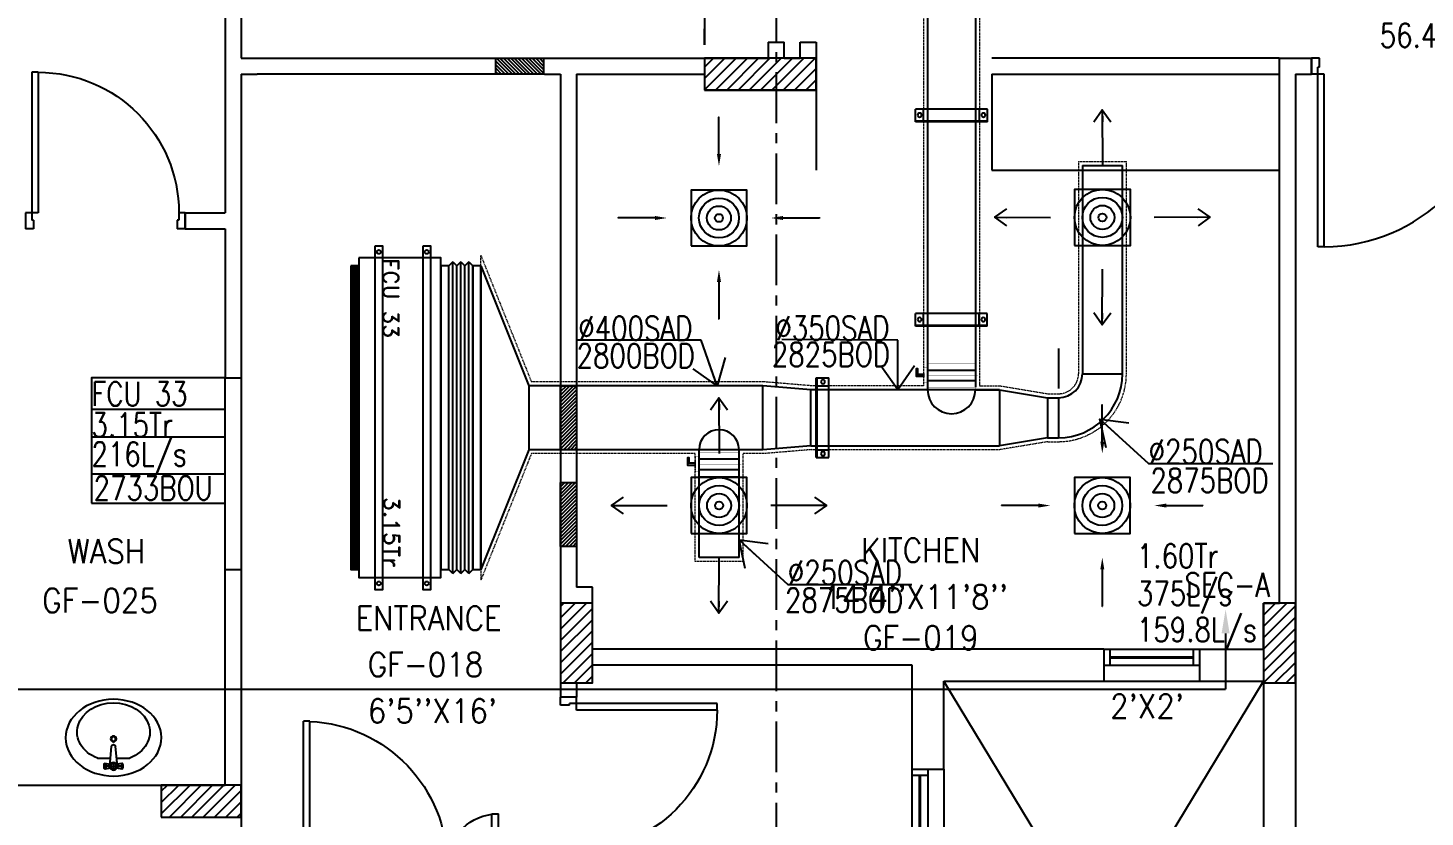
# Model space of a CAD drawing. Header units: millimetres. Extents: x -1288794 to 2153086, y -2701644 to -1428868.
# Drawn here: x 1111436 to 1120182, y -1487869 to -1482929 of the extents above; entities that cross this region are included whole.
import ezdxf

# ---------------------------------------------------------------- set-up
doc = ezdxf.new("R2010")
doc.units = ezdxf.units.MM
doc.header["$LTSCALE"] = 100
for name, pattern in [('CENTER', [50.8, 31.75, -6.35, 6.35, -6.35]), ('DASHED2', [9.525, 6.35, -3.175]), ('HIDDEN', [9.525, 6.35, -3.175])]:
    doc.linetypes.add(name, pattern=pattern)
for name, color, linetype in [('A-ANNO-TEXT', 8, 'Continuous'), ('A-DOOR', 4, 'Continuous'), ('A-FLOR-OVHD', 4, 'DASHED2'), ('A-FLOR-PFIX', 8, 'Continuous'), ('A-FLOR-SPCL', 8, 'Continuous'), ('A-GLAZ', 5, 'Continuous'), ('A-GRID', 253, 'CENTER'), ('A-WALL-FULL', 8, 'Continuous'), ('AC- VD', 5, 'Continuous'), ('AC-FAD TEXT', 6, 'Continuous'), ('AC-FD', 1, 'Continuous'), ('AC-HLTEXT', 100, 'Continuous'), ('AC-SAD', 3, 'Continuous'), ('AC-SAD TEXT', 3, 'Continuous'), ('AC-WALL OPENING', 1, 'Continuous'), ('FCU-AC', 160, 'Continuous'), ('L1-E014-C22-VAC (08-08-2010)$0$ETA-AC-DAMPER', 4, 'Continuous'), ('M-HANGER', 30, 'Continuous'), ('RCD RIGHT', 1, 'Continuous'), ('S-COL- HACT.', 9, 'Continuous'), ('S-COL.', 8, 'Continuous'), ('SCD  RIGHT', 3, 'Continuous')]:
    doc.layers.add(name, color=color, linetype=linetype)
doc.layers.add('INSULATION', color=1, linetype='Continuous', lineweight=5)
doc.styles.add('ROMAND', font='romand')
doc.styles.add('ROMANS', font='romans.shx', dxfattribs={"width": 0.8})
doc.styles.add('SIMPLEX', font='simplex.shx', dxfattribs={"width": 0.8})
doc.dimstyles.new('100 of DIM2', dxfattribs={"dimscale": 0, "dimtxt": 200, "dimasz": 150, "dimexe": 75, "dimexo": 200, "dimgap": 75, "dimtad": 1, "dimdec": 0, "dimrnd": 5, "dimzin": 0, "dimdsep": 46, "dimtxsty": 'ROMANS', "dimblk": 'ARCHTICK', "dimcen": 100, "dimclrd": 94, "dimclre": 94, "dimclrt": 2, "dimadec": 0, "dimazin": 0, "dimtfac": 1, "dimtdec": 0, "dimtofl": 0, "dimtmove": 2, "dimatfit": 3, "dimldrblk": 'OPEN90', "dimfxl": 75, "dimtolj": 1, "dimtzin": 0, "dimarcsym": 0})
pattern_1 = [(45, (2220225.743, -1109556.65), (-35.355339, 35.355339), [])]

# ---------------------------------------------------------------- blocks, each defined once
blk = doc.blocks.new('D-100-R1')
for p, q in [((-80, 980), (-80, 100)), ((-80, 980), (-40, 980)), ((-40, 980), (-40, 55)), ((-1000, 100), (-1000, 0)), ((-1000, 100), (-960, 100)), ((-960, 100), (-960, 55)), ((-80, 100), (0, 100)), ((0, 100), (0, 0)), ((-960, 55), (-950, 55)), ((-950, 55), (-950, 0)), ((-50, 55), (-50, 0)), ((-50, 55), (-40, 55)), ((-50, 0), (0, 0)), ((-1000, 0), (-950, 0))]:
    blk.add_line(p, q)
at = {"linetype": 'Continuous'}
blk.add_arc((-80, 100), 880, 90, 180, dxfattribs=at)
blk = doc.blocks.new('D-130-R')
for p, q in [((1220, 200), (1220, 1100)), ((1220, 1100), (1260, 1100)), ((1260, 200), (1260, 1100)), ((80, 520), (40, 520)), ((40, 200), (40, 520)), ((80, 200), (80, 520)), ((0, 0), (0, 200)), ((80, 200), (0, 200)), ((40, 150), (40, 200)), ((1300, 200), (1220, 200)), ((1260, 150), (1260, 200)), ((1300, 0), (1300, 200)), ((50, 150), (40, 150)), ((50, 0), (50, 150)), ((1260, 150), (1250, 150)), ((1250, 0), (1250, 150)), ((50, 0), (0, 0)), ((1300, 0), (1250, 0))]:
    blk.add_line(p, q)
for centre, radius, start, end in [((1260, 200), 900, 92.54732, 180), ((40, 200), 320, 0, 82.81924)]:
    blk.add_arc(centre, radius, start, end)
blk = doc.blocks.new('W-100')
for p, q in [((1000, 100), (0, 100)), ((40, 0), (40, 100)), ((960, 100), (960, 0)), ((1000, 0), (0, 0))]:
    blk.add_line(p, q)
at = {"linetype": 'Continuous'}
for p, q in [((960, 53), (40, 53)), ((960, 47), (40, 47))]:
    blk.add_line(p, q, dxfattribs=at)
blk = doc.blocks.new('D-120-R1')
for p, q in [((-80, 1180), (-40, 1180)), ((-80, 1180), (-80, 100)), ((-40, 1180), (-40, 55)), ((-1200, 100), (-1160, 100)), ((-1200, 100), (-1200, 0)), ((-1160, 100), (-1160, 55)), ((-80, 100), (0, 100)), ((0, 100), (0, 0)), ((-1160, 55), (-1150, 55)), ((-1150, 55), (-1150, 0)), ((-50, 55), (-40, 55)), ((-50, 55), (-50, 0)), ((-50, 0), (0, 0)), ((-1200, 0), (-1150, 0))]:
    blk.add_line(p, q)
at = {"linetype": 'Continuous'}
blk.add_arc((-80, 100), 1080, 90, 180, dxfattribs=at)
blk = doc.blocks.new('LAV-2')
for p, q in [((-21.4, 368.8), (-54.7, 363)), ((-21.3, 393), (-54.6, 399)), ((-24.3, 385.2), (-48.7, 381)), ((-24.3, 376.6), (-48.7, 381)), ((-24.7, 380.9), (-13.1, 257.5)), ((-18.7, 380.9), (17.3, 380.8)), ((-0.7, 362.8), (-0.6, 398.8)), ((23.3, 380.7), (10.9, 257.4)), ((53.3, 362.6), (20, 368.6)), ((53.4, 398.6), (20.1, 392.9)), ((47.3, 380.7), (22.9, 385.1)), ((47.3, 380.7), (22.9, 376.4)), ((-102.4, 329.8), (-23.2, 329.6)), ((21.5, 329.4), (100.7, 329.1))]:
    blk.add_line(p, q)
for centre, radius in [((-0.7, 380.8), 24), ((-0.7, 380.8), 18), ((-1.3, 209.5), 18), ((-1.3, 209.5), 13.2)]:
    blk.add_circle(centre, radius)
blk.add_arc((-1.1, 257.5), 12, 179.80529, 359.80529)
for centre, major_axis, ratio in [((-1.3, 201.7), (-300, 1), 0.8), ((53.3, 380.6), (0.1, 18), 0.333333)]:
    blk.add_ellipse(centre, major_axis=major_axis, ratio=ratio)
at = {"extrusion": (0, 0, -1)}
blk.add_ellipse((-54.7, 381), major_axis=(0.1, 18), ratio=0.333333, dxfattribs=at)
blk.add_ellipse((-1.4, 166.2), major_axis=(-228, 0.8), ratio=0.8, start_param=5.174, end_param=10.533963)
for points, knots in [([(-54.7, 365.5), (-54.8, 365.5), (-54.9, 365.6), (-55.3, 366), (-55.4, 366.3), (-56, 367.2), (-56.3, 368), (-57, 370), (-57.3, 371.2), (-57.8, 373.8), (-58, 375.2), (-58.3, 378.9), (-58.3, 381.3), (-58.1, 386), (-57.8, 388.3), (-57.1, 391.5), (-56.7, 392.7), (-56, 394.5), (-55.7, 395.1), (-55.2, 395.9), (-55, 396.2), (-54.8, 396.5), (-54.7, 396.5), (-54.6, 396.6)], [3.378318, 3.378318, 3.378318, 3.378318, 3.519844, 3.519844, 3.66137, 3.66137, 3.925951, 3.925951, 4.190531, 4.190531, 4.455112, 4.455112, 4.86737, 4.86737, 5.279628, 5.279628, 5.565785, 5.565785, 5.785568, 5.785568, 5.957, 5.957, 6.04646, 6.04646, 6.04646, 6.04646]), ([(-54.6, 396.6), (-54.5, 396.5), (-54.4, 396.4), (-54.1, 396), (-53.9, 395.7), (-53.4, 394.8), (-53, 394), (-52.3, 392), (-52, 390.8), (-51.6, 388.2), (-51.4, 386.8), (-51.1, 383.1), (-51, 380.7), (-51.3, 376), (-51.6, 373.8), (-52.3, 370.5), (-52.6, 369.3), (-53.3, 367.5), (-53.6, 366.9), (-54.1, 366.1), (-54.4, 365.8), (-54.6, 365.6), (-54.7, 365.5), (-54.7, 365.5)], [0.236726, 0.236726, 0.236726, 0.236726, 0.378252, 0.378252, 0.519778, 0.519778, 0.784358, 0.784358, 1.048939, 1.048939, 1.313519, 1.313519, 1.725777, 1.725777, 2.138035, 2.138035, 2.424192, 2.424192, 2.643976, 2.643976, 2.815407, 2.815407, 2.904867, 2.904867, 2.904867, 2.904867]), ([(53.4, 396.2), (53.3, 396.1), (53.2, 396), (52.8, 395.6), (52.7, 395.4), (52.1, 394.5), (51.7, 393.6), (51.1, 391.6), (50.8, 390.5), (50.3, 387.9), (50.1, 386.5), (49.7, 382.7), (49.7, 380.3), (49.9, 375.7), (50.2, 373.4), (50.9, 370.1), (51.2, 368.9), (51.9, 367.2), (52.2, 366.6), (52.7, 365.7), (52.9, 365.4), (53.1, 365.2), (53.2, 365.1), (53.3, 365.1)], [0.236726, 0.236726, 0.236726, 0.236726, 0.378252, 0.378252, 0.519778, 0.519778, 0.784358, 0.784358, 1.048939, 1.048939, 1.313519, 1.313519, 1.725777, 1.725777, 2.138035, 2.138035, 2.424192, 2.424192, 2.643976, 2.643976, 2.815407, 2.815407, 2.904867, 2.904867, 2.904867, 2.904867]), ([(53.3, 365.1), (53.4, 365.1), (53.5, 365.3), (53.8, 365.6), (54, 365.9), (54.5, 366.8), (54.9, 367.7), (55.6, 369.7), (55.9, 370.8), (56.4, 373.4), (56.6, 374.8), (56.9, 378.5), (57, 381), (56.7, 385.6), (56.5, 387.9), (55.8, 391.2), (55.4, 392.4), (54.8, 394.1), (54.5, 394.7), (54, 395.6), (53.8, 395.8), (53.5, 396.1), (53.4, 396.2), (53.4, 396.2)], [3.378318, 3.378318, 3.378318, 3.378318, 3.519844, 3.519844, 3.66137, 3.66137, 3.925951, 3.925951, 4.190531, 4.190531, 4.455112, 4.455112, 4.86737, 4.86737, 5.279628, 5.279628, 5.565785, 5.565785, 5.785568, 5.785568, 5.957, 5.957, 6.04646, 6.04646, 6.04646, 6.04646])]:
    blk.add_open_spline(points, degree=3, knots=knots)
blk = doc.blocks.new('W-60')
for p, q in [((600, 100), (0, 100)), ((40, 0), (40, 100)), ((560, 100), (560, 0)), ((600, 0), (0, 0))]:
    blk.add_line(p, q)
at = {"linetype": 'Continuous'}
for p, q in [((560, 53), (40, 53)), ((560, 47), (40, 47))]:
    blk.add_line(p, q, dxfattribs=at)
blk = doc.blocks.new('_ArchTick')
at = {"color": 0, "linetype": 'ByBlock', "const_width": 0.15}
blk.add_lwpolyline([(-0.5, -0.5), (0.5, 0.5)], dxfattribs=at)
blk = doc.blocks.new('cdcdcd')
at = {"layer": 'RCD RIGHT'}
for points in [[(0, 400), (0, 630.4), (0.4, 630.4)], [(-400, 0), (-630.4, 0), (-630.4, -0.4)], [(400, 0), (630.4, 0), (630.4, -0.4)], [(0, -400), (0, -630.4), (0.4, -630.4)]]:
    blk.add_lwpolyline(points, dxfattribs=at)
blk.add_lwpolyline([(-175, -175), (175, -175), (175, 175), (-175, 175)], close=True, dxfattribs=at)
for radius in [175, 125, 75, 25]:
    blk.add_circle((0, 0), radius, dxfattribs=at)
for points in [[(-12.5, 400), (0, 325), (12.5, 400)], [(-400, 12.5), (-325, 0), (-400, -12.5)], [(400, 12.5), (325, 0), (400, -12.5)], [(-12.5, -400), (0, -325), (12.5, -400)]]:
    blk.add_solid(points, dxfattribs=at)
blk = doc.blocks.new('fcu 3.5 tr')
at = {"layer": 'FCU-AC'}
h = blk.add_hatch(dxfattribs=at)
h.set_pattern_fill('NET', color=3)
h.paths.add_polyline_path([(100969.6, -1580238.1), (99069.6, -1580238.1), (99069.6, -1580288.1), (100969.6, -1580288.1)])
at = {"layer": 'FCU-AC', "color": 1}
for p, q in [((100969.6, -1579475.1), (99069.6, -1579475.1)), ((99069.6, -1579475.1), (99069.6, -1579525.1)), ((100969.6, -1579525.1), (100969.6, -1579475.1)), ((99069.6, -1579525.1), (100969.6, -1579525.1)), ((100969.6, -1579675.1), (99069.6, -1579675.1)), ((99069.6, -1579675.1), (99069.6, -1579725.1)), ((100969.6, -1579725.1), (100969.6, -1579675.1)), ((99069.6, -1579725.1), (100969.6, -1579725.1))]:
    blk.add_line(p, q, dxfattribs=at)
at = {"layer": 'FCU-AC'}
for p, q in [((99044.6, -1579550.1), (99069.6, -1579525.1)), ((100994.6, -1579550.1), (99044.6, -1579550.1)), ((99044.6, -1579550.1), (99069.6, -1579575.1)), ((99044.6, -1579600.1), (99069.6, -1579575.1)), ((100969.6, -1579525.1), (99069.6, -1579525.1)), ((100969.6, -1579575.1), (99069.6, -1579575.1)), ((100969.6, -1579575.1), (99069.6, -1579575.1)), ((100994.6, -1579550.1), (100969.6, -1579525.1)), ((100994.6, -1579550.1), (100969.6, -1579575.1)), ((100994.6, -1579600.1), (100969.6, -1579575.1)), ((100994.6, -1579600.1), (99044.6, -1579600.1)), ((99044.6, -1579600.1), (99069.6, -1579625.1)), ((99044.6, -1579650.1), (99069.6, -1579625.1)), ((100994.6, -1579650.1), (99044.6, -1579650.1)), ((99044.6, -1579650.1), (99069.6, -1579675.1)), ((100969.6, -1579625.1), (99069.6, -1579625.1)), ((100969.6, -1579625.1), (99069.6, -1579625.1)), ((100994.6, -1579600.1), (100969.6, -1579625.1)), ((100994.6, -1579650.1), (100969.6, -1579625.1)), ((100994.6, -1579650.1), (100969.6, -1579675.1))]:
    blk.add_line(p, q, dxfattribs=at)
blk.add_lwpolyline([(99019.6, -1580238.1), (101019.6, -1580238.1), (101019.6, -1579725.1), (99019.6, -1579725.1)], close=True, dxfattribs=at)
at = {"layer": 'FCU-AC', "color": 6}
for points in [[(98944.6, -1579838.1), (101094.6, -1579838.1), (101094.6, -1579788.1), (98944.6, -1579788.1)], [(98944.6, -1580138.1), (101094.6, -1580138.1), (101094.6, -1580088.1), (98944.6, -1580088.1)]]:
    blk.add_lwpolyline(points, close=True, dxfattribs=at)
at = {"layer": 'FCU-AC', "color": 3}
blk.add_lwpolyline([(99069.6, -1580288.1), (100969.6, -1580288.1), (100969.6, -1580238.1), (99069.6, -1580238.1)], close=True, dxfattribs=at)
at = {"layer": 'FCU-AC', "color": 6}
for centre in [(98982.1, -1579813.1), (101057.1, -1579813.1), (98982.1, -1580113.1), (101057.1, -1580113.1)]:
    blk.add_circle(centre, 12.5, dxfattribs=at)
blk = doc.blocks.new('*U362')
at = {"layer": 'L1-E014-C22-VAC (08-08-2010)$0$ETA-AC-DAMPER', "color": 5}
for p, q in [((-33, 0), (-33, 300)), ((33, 0), (33, 300))]:
    blk.add_line(p, q, dxfattribs=at)
for points, const_width in [([(-90.8, 300), (90.8, 300)], 1.82), ([(0, 0), (0, 314)], 1.5), ([(-90.8, 0), (90.8, 0)], 1.82), ([(-47.8, 0), (-47.8, -20.2), (48.2, -20.2), (48.2, 0)], 1.5)]:
    blk.add_lwpolyline(points, dxfattribs=dict(at, const_width=const_width))
at = {"layer": 'L1-E014-C22-VAC (08-08-2010)$0$ETA-AC-DAMPER', "color": 5, "const_width": 1.82}
blk.add_lwpolyline([(75, 300), (75, 0), (-75, 0), (-75, 300)], close=True, dxfattribs=at)
at = {"layer": 'L1-E014-C22-VAC (08-08-2010)$0$ETA-AC-DAMPER', "color": 5}
blk.add_lwpolyline([(5.7, -20.2), (5.7, -61.7), (40.1, -61.7), (40.1, -71.6), (-5.7, -71.6), (-5.7, -20.2)], dxfattribs=at)
blk = doc.blocks.new('*U361')
at = {"layer": 'L1-E014-C22-VAC (08-08-2010)$0$ETA-AC-DAMPER', "color": 5}
for p, q in [((-33, 0), (-33, 250)), ((33, 0), (33, 250))]:
    blk.add_line(p, q, dxfattribs=at)
for points, const_width in [([(0, 0), (0, 264)], 1.5), ([(-90.8, 250), (90.8, 250)], 1.82), ([(-90.8, 0), (90.8, 0)], 1.82), ([(-47.8, 0), (-47.8, -20.2), (48.2, -20.2), (48.2, 0)], 1.5)]:
    blk.add_lwpolyline(points, dxfattribs=dict(at, const_width=const_width))
at = {"layer": 'L1-E014-C22-VAC (08-08-2010)$0$ETA-AC-DAMPER', "color": 5, "const_width": 1.82}
blk.add_lwpolyline([(75, 250), (75, 0), (-75, 0), (-75, 250)], close=True, dxfattribs=at)
at = {"layer": 'L1-E014-C22-VAC (08-08-2010)$0$ETA-AC-DAMPER', "color": 5}
blk.add_lwpolyline([(5.7, -20.2), (5.7, -61.7), (40.1, -61.7), (40.1, -71.6), (-5.7, -71.6), (-5.7, -20.2)], dxfattribs=at)
blk = doc.blocks.new('*U399')
at = {"linetype": 'Continuous'}
for p, q in [((-37.5, -201.1), (-37.5, 298.9)), ((42.5, 298.9), (-37.5, 298.9)), ((37.5, -201.1), (37.5, 298.9)), ((42.5, -201.1), (42.5, 298.9)), ((42.5, 248.9), (-37.5, 248.9)), ((42.5, -151.1), (-37.5, -151.1)), ((42.5, -201.1), (-37.5, -201.1))]:
    blk.add_line(p, q, dxfattribs=at)
for centre in [(0, 273.9), (0, -176.1)]:
    blk.add_circle(centre, 12.5, dxfattribs=at)
blk = doc.blocks.new('*U401')
at = {"linetype": 'Continuous'}
for p, q in [((-37.5, -196.8), (-37.5, 252.3)), ((42.5, 252.3), (-37.5, 252.3)), ((42.5, 202.3), (-37.5, 202.3)), ((37.5, -196.8), (37.5, 252.3)), ((42.5, -196.8), (42.5, 252.3)), ((42.5, -146.8), (-37.5, -146.8)), ((42.5, -196.8), (-37.5, -196.8))]:
    blk.add_line(p, q, dxfattribs=at)
for centre in [(0, 227.3), (0, -171.8)]:
    blk.add_circle(centre, 12.5, dxfattribs=at)
blk = doc.blocks.new('*U400')
at = {"linetype": 'Continuous'}
for p, q in [((-37.5, -197.7), (-37.5, 252.3)), ((42.5, 252.3), (-37.5, 252.3)), ((42.5, 202.3), (-37.5, 202.3)), ((37.5, -197.7), (37.5, 252.3)), ((42.5, -197.7), (42.5, 252.3)), ((42.5, -147.7), (-37.5, -147.7)), ((42.5, -197.7), (-37.5, -197.7))]:
    blk.add_line(p, q, dxfattribs=at)
for centre in [(0, 227.3), (0, -172.7)]:
    blk.add_circle(centre, 12.5, dxfattribs=at)
blk = doc.blocks.new('abcd')
at = {"layer": 'SCD  RIGHT'}
blk.add_lwpolyline([(558555, -1481705), (558905, -1481705), (558905, -1481355), (558555, -1481355)], close=True, dxfattribs=at)
for radius in [175, 125, 75, 25]:
    blk.add_circle((558730, -1481530), radius, dxfattribs=at)
for points in [[(558729.6, -1480856.5), (558730.4, -1481205)], [(558056.5, -1481529.6), (558405, -1481530.4)], [(559403.5, -1481529.6), (559055, -1481530.4)], [(558729.6, -1482203.5), (558730.4, -1481855)]]:
    blk.add_leader(points, dimstyle='100 of DIM2', override={"dimscale": 1, "dimasz": 75, "dimtad": 0, "dimclrd": 3, "dimfxl": 0.2}, dxfattribs=at)

msp = doc.modelspace()

# ---------------------------------------------------------------- hatches: boundary and pattern name
at = {"layer": 'AC-FD', "linetype": 'ByBlock'}
h = msp.add_hatch(dxfattribs=at)
h.set_pattern_fill('ANSI31', color=256, scale=5, style=0)
h.set_pattern_definition([(45, (1052830.56, 106255.07), (-11.22532015, 11.22532015), [])])
h.paths.add_polyline_path([(1114770.6, -1485568.9), (1114870.6, -1485568.9), (1114870.6, -1485168.9), (1114770.6, -1485168.9)])
at = {"layer": 'AC-WALL OPENING', "linetype": 'ByBlock'}
h = msp.add_hatch(dxfattribs=at)
h.set_pattern_fill('ANSI31', color=256, scale=5, angle=-270, style=0)
h.set_pattern_definition([(135, (-477305.902, -1545158.635), (-11.22532015, -11.22532015), [])])
h.paths.add_polyline_path([(1114664.1, -1483218.6), (1114664.1, -1483118.6), (1114364.1, -1483118.6), (1114364.1, -1483218.6)])
h = msp.add_hatch(dxfattribs=at)
h.set_pattern_fill('ANSI31', color=256, scale=5, angle=-180, style=0)
h.set_pattern_definition([(225, (1176810.56, -3077745.238), (11.22532015, -11.22532015), [])])
h.paths.add_polyline_path([(1114870.6, -1485775.2), (1114770.6, -1485775.2), (1114770.6, -1486175.2), (1114870.6, -1486175.2)])
at = {"layer": 'S-COL- HACT.', "linetype": 'Continuous', "ltscale": 3}
h = msp.add_hatch(dxfattribs=at)
h.set_pattern_fill('ANSI31', color=256, scale=400, style=0)
h.set_pattern_definition(pattern_1)
h.paths.add_polyline_path([(1115670.6, -1483318.6), (1116370.6, -1483318.6), (1116370.6, -1483118.6), (1115670.6, -1483118.6)])
h = msp.add_hatch(dxfattribs=at)
h.set_pattern_fill('ANSI31', color=256, scale=400, style=0)
h.set_pattern_definition(pattern_1)
h.paths.add_polyline_path([(1114770.6, -1486529.4), (1114770.6, -1487029.4), (1114970.6, -1487029.4), (1114970.6, -1486529.4)])
h = msp.add_hatch(dxfattribs=at)
h.set_pattern_fill('ANSI31', color=256, scale=400, style=0)
h.set_pattern_definition(pattern_1)
h.paths.add_polyline_path([(1119170.6, -1486529.4), (1119170.6, -1487029.4), (1119370.6, -1487029.4), (1119370.6, -1486529.4)])
h = msp.add_hatch(dxfattribs=at)
h.set_pattern_fill('ANSI31', color=256, scale=400, style=0)
h.set_pattern_definition(pattern_1)
h.paths.add_polyline_path([(1112270.6, -1487868.6), (1112770.6, -1487868.6), (1112770.6, -1487668.6), (1112270.6, -1487668.6)])

# ---------------------------------------------------------------- linework, layer by layer
at = {"layer": 'A-FLOR-OVHD', "linetype": 'Continuous', "ltscale": 3}
for p, q in [((1112870.6, -1483118.6), (1114670.6, -1483118.6)), ((1114670.6, -1483218.6), (1112870.6, -1483218.6)), ((1112670.6, -1486318.6), (1112670.6, -1485118.6)), ((1112670.6, -1486318.6), (1112670.6, -1485118.6)), ((1112770.6, -1485118.6), (1112770.6, -1486318.6)), ((1112770.6, -1485118.6), (1112770.6, -1486318.6))]:
    msp.add_line(p, q, dxfattribs=at)
at = {"layer": 'A-FLOR-SPCL', "ltscale": 3}
for p, q in [((1116370.6, -1483218.6), (1116370.6, -1483818.6)), ((1117470.6, -1483218.6), (1119270.6, -1483218.6)), ((1117470.6, -1483218.6), (1117470.6, -1483818.6)), ((1117470.6, -1483818.6), (1119270.6, -1483818.6)), ((1117170.6, -1490318.6), (1119170.6, -1487018.6)), ((1119170.6, -1490318.6), (1117170.6, -1487018.6)), ((1111270.6, -1487068.6), (1112670.6, -1487068.6))]:
    msp.add_line(p, q, dxfattribs=at)
at = {"layer": 'A-GLAZ', "ltscale": 3}
for p, q in [((1118170.6, -1487018.6), (1118770.6, -1487018.6)), ((1117170.6, -1487568.6), (1117170.6, -1488568.6))]:
    msp.add_line(p, q, dxfattribs=at)
at = {"layer": 'A-GRID', "ltscale": 0.1}
msp.add_line((1116120.6, -1466442.6), (1116120.6, -1514577), dxfattribs=at)
at = {"layer": 'A-WALL-FULL', "ltscale": 3}
for p, q in [((1112670.6, -1481568.6), (1112670.6, -1484086.6)), ((1112770.6, -1481568.6), (1112770.6, -1483118.6)), ((1116070.6, -1483018.6), (1116070.6, -1483118.6)), ((1116070.6, -1483018.6), (1116170.6, -1483018.6)), ((1116170.6, -1483118.6), (1116170.6, -1483018.6)), ((1116270.6, -1483118.6), (1116270.6, -1483018.6)), ((1116270.6, -1483018.6), (1116370.6, -1483018.6)), ((1116370.6, -1483018.6), (1116370.6, -1483218.6)), ((1112770.6, -1483118.6), (1112870.6, -1483118.6)), ((1114670.6, -1483118.6), (1116070.6, -1483118.6)), ((1116170.6, -1483118.6), (1116270.6, -1483118.6)), ((1119269.1, -1483118.6), (1117470.6, -1483118.6)), ((1119270.6, -1483118.6), (1119470.6, -1483118.6)), ((1119270.6, -1486529.4), (1119270.6, -1483118.6)), ((1119470.6, -1483118.6), (1119470.6, -1483218.6)), ((1112770.6, -1483218.6), (1112770.6, -1485118.6)), ((1112770.6, -1483218.6), (1112870.6, -1483218.6)), ((1114670.6, -1483218.6), (1114770.6, -1483218.6)), ((1114770.6, -1483218.6), (1114770.6, -1487118.6)), ((1114870.6, -1483218.6), (1114870.6, -1486429.4)), ((1114870.6, -1483218.6), (1115670.6, -1483218.6)), ((1119370.6, -1483218.6), (1119370.6, -1488618.6)), ((1119370.6, -1483218.6), (1119470.6, -1483218.6)), ((1119470.6, -1483218.6), (1119470.6, -1483218.6)), ((1112420.6, -1484086.6), (1112670.6, -1484086.6)), ((1112420.6, -1484186.6), (1112420.6, -1484086.6)), ((1112420.6, -1484186.6), (1112670.6, -1484186.6)), ((1112670.6, -1484186.6), (1112670.6, -1485118.6)), ((1112670.6, -1485118.6), (1112770.6, -1485118.6)), ((1112670.6, -1486318.6), (1112770.6, -1486318.6)), ((1112670.6, -1487668.6), (1112670.6, -1486318.6)), ((1112770.6, -1486318.6), (1112770.6, -1488168.6)), ((1116970.6, -1486818.6), (1114970.6, -1486818.6)), ((1118170.6, -1486818.6), (1116970.6, -1486818.6)), ((1118170.6, -1486818.6), (1118170.6, -1487018.6)), ((1118770.6, -1486818.6), (1119170.6, -1486818.6)), ((1118770.6, -1486818.6), (1118770.6, -1487018.6)), ((1116970.6, -1486918.6), (1114970.6, -1486918.6)), ((1114970.6, -1487029.4), (1114970.6, -1486918.6)), ((1116970.6, -1487568.6), (1116970.6, -1486918.6)), ((1114870.6, -1487029.4), (1114870.6, -1487118.6)), ((1114870.6, -1487029.4), (1114970.6, -1487029.4)), ((1117170.6, -1487018.6), (1118170.6, -1487018.6)), ((1117170.6, -1487568.6), (1117170.6, -1487018.6)), ((1118770.6, -1487018.6), (1119170.6, -1487018.6)), ((1119170.6, -1487018.6), (1119170.6, -1489018.6)), ((1114870.6, -1487118.6), (1114770.6, -1487118.6)), ((1116970.6, -1487568.6), (1117170.6, -1487568.6)), ((1111270.6, -1487668.6), (1112670.6, -1487668.6))]:
    msp.add_line(p, q, dxfattribs=at)
at = {"layer": 'A-WALL-FULL', "linetype": 'Continuous', "ltscale": 3}
for p, q in [((1115670.6, -1483033.7), (1115670.6, -1482933.7)), ((1116370.6, -1483118.6), (1116370.6, -1483318.6)), ((1116370.6, -1483318.6), (1115670.6, -1483318.6)), ((1114970.6, -1486429.4), (1114870.6, -1486429.4)), ((1114970.6, -1486818.6), (1114970.6, -1486429.4)), ((1119170.6, -1486818.6), (1119170.6, -1486529.4)), ((1119170.6, -1486529.4), (1119270.6, -1486529.4))]:
    msp.add_line(p, q, dxfattribs=at)
at = {"layer": 'AC-FAD TEXT'}
msp.add_line((1101971.2, -1487068.6), (1118933.8, -1487068.6), dxfattribs=at)
msp.add_lwpolyline([(1118933.8, -1486718.6), (1118933.8, -1487068.6)], dxfattribs=at)
msp.add_solid([(1118908.8, -1486718.6), (1118933.8, -1486568.6), (1118958.8, -1486718.6)], dxfattribs=at)
at = {"layer": 'AC-FD', "linetype": 'ByBlock'}
msp.add_lwpolyline([(1114770.6, -1485168.9), (1114870.6, -1485168.9), (1114870.6, -1485568.9), (1114770.6, -1485568.9)], close=True, dxfattribs=at)
at = {"layer": 'AC-SAD'}
for p, q in [((1117067.2, -1481318.9), (1117067.8, -1485193.9)), ((1117367.2, -1481318.9), (1117367.8, -1485178.2)), ((1118037.7, -1483789.9), (1118037.4, -1485094)), ((1118037.7, -1483789.9), (1118287.7, -1483789.9)), ((1118287.4, -1485094, 0), (1118287.7, -1483789.9)), ((1114270.6, -1484418.9), (1114270.6, -1486318.9)), ((1114270.6, -1484418.9), (1114570.6, -1485168.9)), ((1117887.5, -1484935.8), (1117887.5, -1485185.8)), ((1118037.4, -1485094), (1118287.4, -1485094, 0)), ((1116037.4, -1485168.9), (1114570.6, -1485168.9)), ((1114570.6, -1485168.9), (1114570.6, -1485568.9)), ((1116037.4, -1485568.9), (1116037.4, -1485168.9)), ((1116337.4, -1485193.9), (1116037.4, -1485168.9)), ((1117517.8, -1485193.9), (1116337.4, -1485193.9)), ((1116337.4, -1485543.9), (1116337.4, -1485193.9)), ((1117367.8, -1485193.9), (1117517.8, -1485193.9)), ((1117517.8, -1485193.9), (1117517.8, -1485543.9)), ((1117517.8, -1485193.9), (1117817.8, -1485243.9)), ((1117817.8, -1485243.9), (1117817.8, -1485493.9)), ((1117817.8, -1485243.9), (1117887.4, -1485243.9)), ((1117887.4, -1485243.9), (1117887.4, -1485493.9)), ((1114570.6, -1485568.9), (1114270.6, -1486318.9)), ((1116037.4, -1485568.9), (1114570.6, -1485568.9)), ((1115637.6, -1486243.7), (1115637.4, -1485568.9)), ((1115887.6, -1486243.6), (1115887.4, -1485568.8)), ((1116337.4, -1485543.9), (1116037.4, -1485568.9)), ((1116337.4, -1485543.9), (1117517.8, -1485543.9)), ((1117817.8, -1485493.9), (1117517.8, -1485543.9)), ((1117817.8, -1485493.9), (1117887.4, -1485493.9)), ((1115887.6, -1486243.6), (1115637.6, -1486243.7))]:
    msp.add_line(p, q, dxfattribs=at)
for centre, radius, start, end in [((1117887.4, -1485093.9, 0), 150, 270, 359.98578), ((1117887.4, -1485093.9, 0), 400, 270, 359.98578), ((1117217.8, -1485193.9), 150, 179.99573, 359.99573), ((1115762.4, -1485568.9, 0), 125, 0.01943, 180.01943)]:
    msp.add_arc(centre, radius, start, end, dxfattribs=at)
at = {"layer": 'AC-SAD TEXT'}
for p, q in [((1111833.5, -1485314.9), (1112670.6, -1485314.9)), ((1111833.5, -1485488.5), (1112670.6, -1485488.5)), ((1111833.5, -1485719.7), (1112670.6, -1485719.7))]:
    msp.add_line(p, q, dxfattribs=at)
msp.add_lwpolyline([(1111833.5, -1485904.2), (1112670.6, -1485904.2), (1112670.6, -1485118.6), (1111833.5, -1485118.6)], close=True, dxfattribs=at)
at = {"layer": 'AC-WALL OPENING', "linetype": 'ByBlock'}
for points in [[(1114364.1, -1483218.6), (1114364.1, -1483118.6), (1114664.1, -1483118.6), (1114664.1, -1483218.6)], [(1114870.6, -1486175.2), (1114770.6, -1486175.2), (1114770.6, -1485775.2), (1114870.6, -1485775.2)]]:
    msp.add_lwpolyline(points, close=True, dxfattribs=at)
at = {"layer": 'INSULATION', "linetype": 'HIDDEN', "ltscale": 0.01}
for p, q in [((1117042.2, -1481316.8), (1117042.8, -1485168.9)), ((1117392.3, -1481693.9), (1117392.8, -1485168.9)), ((1118012.7, -1483764.9), (1118012.4, -1485094)), ((1118012.7, -1483764.9), (1118312.7, -1483764.9)), ((1118312.4, -1485094, 0), (1118312.7, -1483764.9)), ((1114270.6, -1484351.6), (1114587.5, -1485143.9)), ((1114270.6, -1484418.9), (1114270.6, -1484351.6)), ((1116038.4, -1485143.9), (1114587.5, -1485143.9)), ((1116338.4, -1485168.9), (1116038.4, -1485143.9)), ((1117042.8, -1485168.9), (1116338.4, -1485168.9)), ((1117392.8, -1485168.9), (1117519.9, -1485168.9)), ((1117519.9, -1485168.9), (1117819.8, -1485218.9)), ((1117819.8, -1485218.9), (1117887.4, -1485218.9, 0)), ((1116339.5, -1485568.8), (1116038.4, -1485593.9)), ((1117519.8, -1485568.9), (1116337.4, -1485568.9)), ((1117819.8, -1485518.9), (1117519.8, -1485568.9)), ((1117819.8, -1485518.9), (1117887.4, -1485518.9, 0)), ((1114587.5, -1485593.9), (1114270.6, -1486386.2)), ((1115612.4, -1485593.9), (1114587.5, -1485593.9)), ((1115612.6, -1486268.7), (1115612.4, -1485593.9)), ((1116038.4, -1485593.9), (1115912.4, -1485593.9)), ((1115912.6, -1486268.6), (1115912.4, -1485593.9)), ((1115912.6, -1486268.6), (1115612.6, -1486268.7)), ((1114270.6, -1486318.9), (1114270.6, -1486386.2))]:
    msp.add_line(p, q, dxfattribs=at)
for radius in [425, 125]:
    msp.add_arc((1117887.4, -1485093.9, 0), radius, 270, 359.98578, dxfattribs=at)
at = {"layer": 'S-COL.', "linetype": 'Continuous', "ltscale": 3}
for p, q in [((1115670.6, -1482833.7), (1115670.6, -1483033.7)), ((1116370.6, -1483318.6), (1116370.6, -1483118.6)), ((1115670.6, -1483318.6), (1116370.6, -1483318.6))]:
    msp.add_line(p, q, dxfattribs=at)
for points in [[(1115670.6, -1483318.6), (1116370.6, -1483318.6), (1116370.6, -1483118.6), (1115670.6, -1483118.6)], [(1115670.6, -1483318.6), (1116370.6, -1483318.6), (1116370.6, -1483118.6), (1115670.6, -1483118.6)], [(1114770.6, -1486529.4), (1114770.6, -1487029.4), (1114970.6, -1487029.4), (1114970.6, -1486529.4)], [(1114770.6, -1486529.4), (1114770.6, -1487029.4), (1114970.6, -1487029.4), (1114970.6, -1486529.4)], [(1114770.6, -1486529.4), (1114770.6, -1487029.4), (1114970.6, -1487029.4), (1114970.6, -1486529.4)], [(1119170.6, -1486529.4), (1119170.6, -1487029.4), (1119370.6, -1487029.4), (1119370.6, -1486529.4)], [(1119170.6, -1486529.4), (1119170.6, -1487029.4), (1119370.6, -1487029.4), (1119370.6, -1486529.4)], [(1119170.6, -1486529.4), (1119170.6, -1487029.4), (1119370.6, -1487029.4), (1119370.6, -1486529.4)], [(1112270.6, -1487868.6), (1112770.6, -1487868.6), (1112770.6, -1487668.6), (1112270.6, -1487668.6)], [(1112270.6, -1487868.6), (1112770.6, -1487868.6), (1112770.6, -1487668.6), (1112270.6, -1487668.6)]]:
    msp.add_lwpolyline(points, close=True, dxfattribs=at)

# ---------------------------------------------------------------- block references
at = {"layer": 'A-DOOR', "ltscale": 3, "rotation": 180}
msp.add_blockref('D-120-R1', (1119470.6, -1483118.6), dxfattribs=at)
at = {"layer": 'A-DOOR', "ltscale": 3, "xscale": -1}
for name, p in [('D-100-R1', (1111420.6, -1484186.6)), ('D-130-R', (1114420.6, -1488368.6))]:
    msp.add_blockref(name, p, dxfattribs=at)
at = {"layer": 'A-DOOR', "ltscale": 3, "xscale": -1, "rotation": 270}
msp.add_blockref('D-100-R1', (1114770.6, -1487118.6), dxfattribs=at)
at = {"layer": 'A-FLOR-PFIX', "ltscale": 3, "xscale": -1, "rotation": 180}
msp.add_blockref('LAV-2', (1111972.6, -1487170), dxfattribs=at)
at = {"layer": 'A-GLAZ', "ltscale": 3, "rotation": 180}
msp.add_blockref('W-60', (1118770.6, -1486818.6), dxfattribs=at)
at = {"layer": 'A-GLAZ', "ltscale": 3, "xscale": -1, "rotation": 90}
msp.add_blockref('W-100', (1117070.6, -1487568.6), dxfattribs=at)
at = {"layer": 'AC- VD', "xscale": -1, "rotation": 270}
for name, p in [('*U362', (1117067.8, -1485103.2)), ('*U361', (1115637.4, -1485659.7))]:
    msp.add_blockref(name, p, dxfattribs=at)
at = {"layer": 'FCU-AC', "color": 3, "rotation": 270}
msp.add_blockref('fcu 3.5 tr', (2693745.6, -1385349.4), dxfattribs=at)
at = {"layer": 'M-HANGER', "xscale": -1, "rotation": 90}
for name, p in [('*U400', (1117245.2, -1483474.3)), ('*U401', (1117245, -1484754.3))]:
    msp.add_blockref(name, p, dxfattribs=at)
at = {"layer": 'M-HANGER', "xscale": -1}
msp.add_blockref('*U399', (1116413.1, -1485417.8), dxfattribs=at)
at = {"layer": 'RCD RIGHT'}
for p in [(1115761.8, -1484118.7), (1118161.8, -1485918.7)]:
    msp.add_blockref('cdcdcd', p, dxfattribs=at)
at = {"layer": 'SCD  RIGHT'}
for p in [(559432.3, -2584.9), (557032.3, -4388.6)]:
    msp.add_blockref('abcd', p, dxfattribs=at)

# ---------------------------------------------------------------- texts
at = {"layer": 'A-ANNO-TEXT', "style": 'ROMANS', "width": 0.9}
for s, p in [('WASH', (1111684.1, -1486279.7)), ('KITCHEN', (1116652.6, -1486273.7)), ('GF-025', (1111525.3, -1486588.1)), ("14'4''X11'8''", (1116414.7, -1486564.3)), ('ENTRANCE', (1113487.3, -1486699.1)), ('GF-019', (1116664.6, -1486821.4)), ('GF-018', (1113563, -1486988.9)), ("6'5''X16'", (1113563, -1487278.9)), ("2'X2'", (1118210.7, -1487249.6))]:
    msp.add_text(s, height=150, dxfattribs=at).set_placement(p)
at = {"layer": 'AC-FAD TEXT', "style": 'SIMPLEX', "width": 0.8}
msp.add_text('SEC-A', height=150, dxfattribs=at).set_placement((1118677.6, -1486490.7))
at = {"layer": 'AC-HLTEXT', "style": 'ROMAND'}
for s, p in [('FCU 33', (1113657.6, -1484368.9)), ('3.15Tr', (1113662.9, -1485865.9))]:
    msp.add_text(s, height=100, rotation=270, dxfattribs=at).set_placement(p)
at = {"layer": 'AC-SAD TEXT', "style": 'SIMPLEX', "width": 0.8}
for s, p in [('56.4L/s', (1119898.7, -1483050.7)), ('%%C400SAD', (1114881.3, -1484884)), ('%%C350SAD', (1116115, -1484882.7)), ('2800BOD', (1114870.6, -1485056.3)), ('2825BOD', (1116092.7, -1485048.1)), ('FCU 33', (1111833.5, -1485294.8)), ('3.15Tr', (1111833.5, -1485488.5)), ('216L/s', (1111833.5, -1485671.9)), ('%%C250SAD', (1118451.7, -1485656.2)), ('2733BOU', (1111846.7, -1485884.3)), ('2875BOD', (1118462.8, -1485836.2)), ('1.60Tr', (1118378.7, -1486309.2)), ('%%C250SAD', (1116192.7, -1486412.9)), ('2875BOD', (1116174.8, -1486586)), ('375L/s', (1118378.7, -1486543.7)), ('159.8L/s', (1118378.7, -1486770.4))]:
    msp.add_text(s, height=150, dxfattribs=at).set_placement(p)
at = {"layer": 'AC-SAD TEXT', "style": 'ROMAND'}
for s, p in [('FCU 33', (1113657.6, -1484368.9)), ('3.15Tr', (1113662.9, -1485865.9))]:
    msp.add_text(s, height=100, rotation=270, dxfattribs=at).set_placement(p)

# ---------------------------------------------------------------- leaders
at = {"layer": 'AC-SAD TEXT'}
for points in [[(1115751.5, -1485168.9), (1115649.9, -1484884), (1114875.4, -1484884)], [(1116880.8, -1485193.9), (1116880.8, -1484882.7), (1116155.4, -1484880)], [(1118146.5, -1485377.6), (1118451.7, -1485656.2), (1119230.3, -1485656.2)], [(1115887.5, -1486134.3), (1116192.7, -1486412.9), (1116970, -1486412.9)]]:
    msp.add_leader(points, dimstyle='100 of DIM2', override={"dimscale": 1, "dimtad": 0, "dimfxl": 0.2}, dxfattribs=at)

doc.saveas('drawing.dxf')
